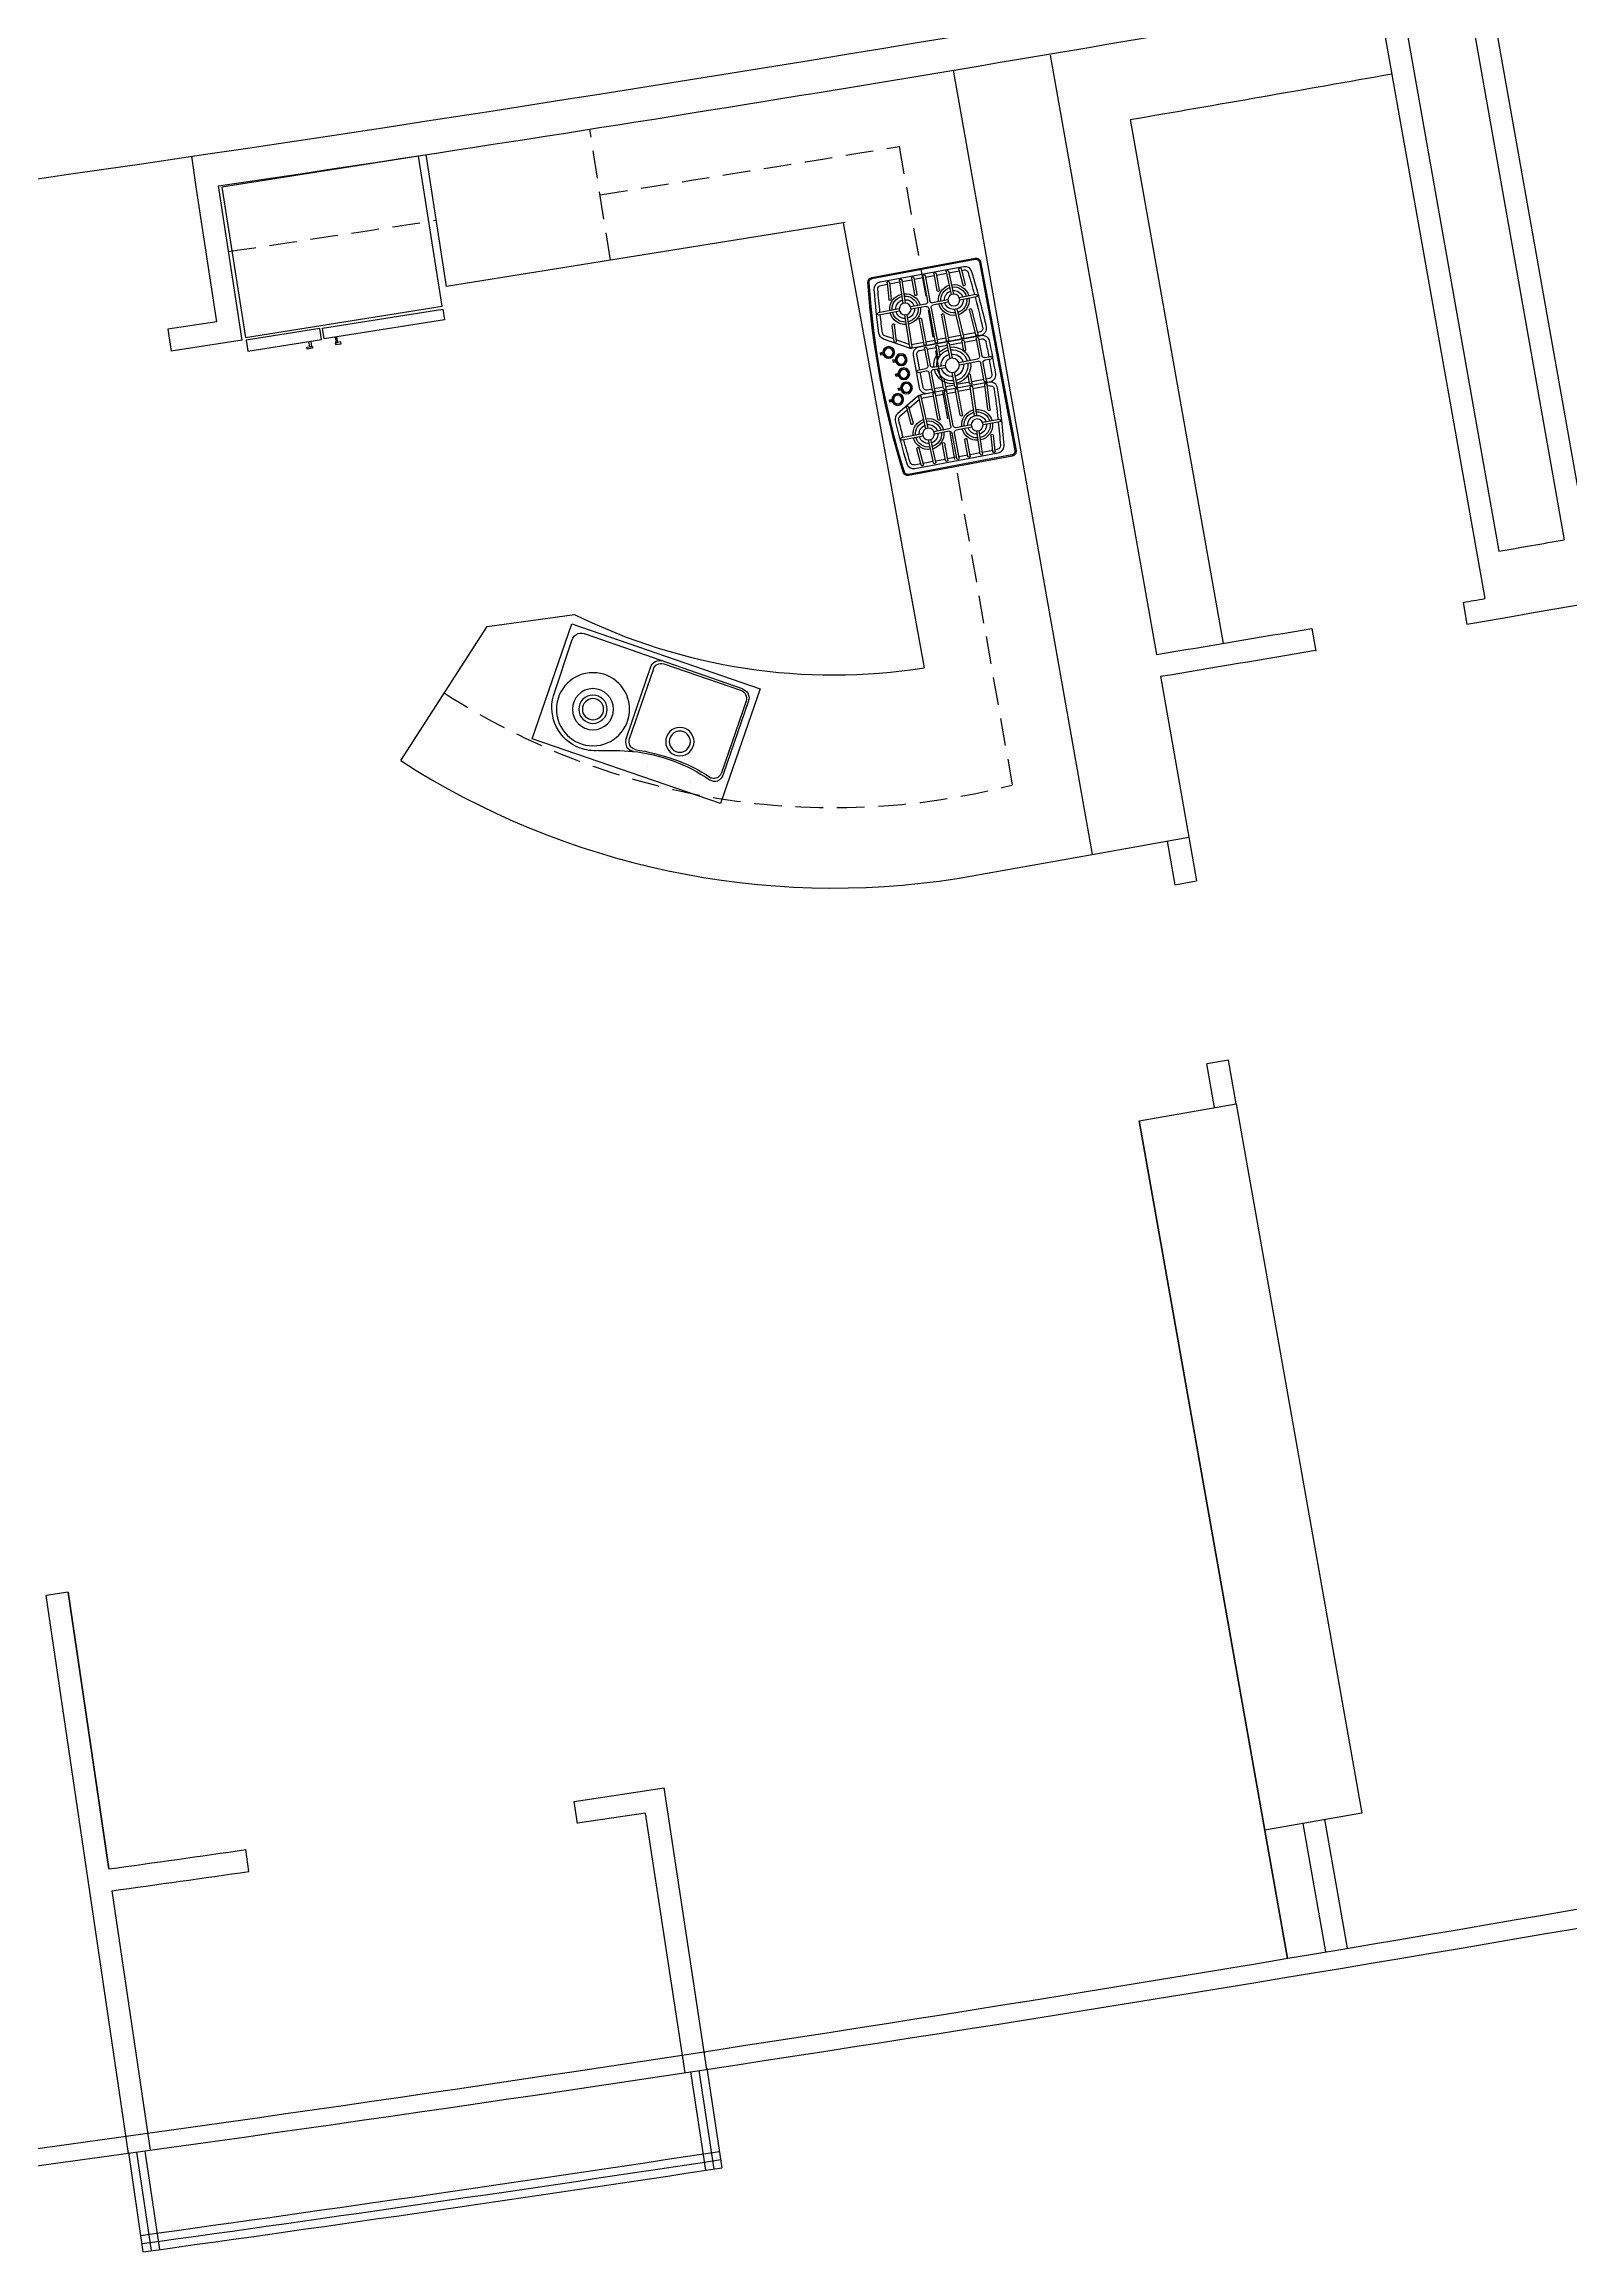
# Model space of a CAD drawing. Header units: inches. Extents: x 343 to 3010, y 5135 to 6248.
# Drawn here: x 1607.6 to 1883.6, y 5285.1 to 5684.2 of the extents above; entities that cross this region are included whole.
import ezdxf

# ---------------------------------------------------------------- set-up
doc = ezdxf.new("R2010")
doc.units = ezdxf.units.IN
doc.header["$LTSCALE"] = 10
doc.header["$MEASUREMENT"] = 0
doc.linetypes.add('DASHED', pattern=[0.75, 0.5, -0.25])
doc.layers.add('app-u4', color=7, linetype='Continuous')
doc.styles.get("Standard").update_dxf_attribs({"font": 'arial.ttf'})

# ---------------------------------------------------------------- blocks, each defined once
blk = doc.blocks.new('fridge')
at = {"color": 1}
for points, elevation in [([(-1899.78, -329.93), (-1899.78, -331.93), (-1921.78, -331.93), (-1921.78, -329.93)], -0.01), ([(-1901.63, -328.61), (-1902.63, -328.61), (-1902.63, -328.93), (-1901.63, -328.93)], -0.02), ([(-1901.78, -329.93), (-1901.78, -328.93), (-1902.1, -328.93), (-1902.1, -329.93)], -0.01), ([(-1899.29, -329.93), (-1899.29, -331.93), (-1885.78, -331.93), (-1885.78, -329.93)], -0.01), ([(-1897.43, -328.61), (-1896.43, -328.61), (-1896.43, -328.93), (-1897.43, -328.93)], -0.02), ([(-1897.29, -329.93), (-1897.29, -328.93), (-1896.96, -328.93), (-1896.96, -329.93)], -0.01), ([(-1885.78, -359.93), (-1885.78, -332.43), (-1921.78, -332.43), (-1921.78, -359.93)], -0.02)]:
    blk.add_lwpolyline(points, close=True, dxfattribs=dict(at, elevation=elevation))
blk = doc.blocks.new('A$C4D583787')
for p, q in [((0, 21.98), (0, 0)), ((36.01, 21.98), (0, 21.98)), ((36.01, 0), (36.01, 21.98)), ((2.35, 19.95), (2.35, 19.95)), ((16.05, 16.05), (16.05, 2.84)), ((16.64, 16.28), (16.64, 2.97)), ((17.23, 19.96), (17.23, 19.96)), ((21.33, 19.96), (21.33, 19.96)), ((25.42, 19.96), (25.42, 19.96)), ((29.67, 19.96), (29.67, 19.96)), ((34.38, 2.93), (34.38, 16.66)), ((34.76, 2.93), (34.76, 16.67)), ((1.12, 13.39), (1.03, 2.85)), ((0, 0), (36.01, 0)), ((3.07, 0.89), (32.75, 1.03)), ((18.09, 1.44), (32.77, 1.42))]:
    blk.add_line(p, q)
for centre, radius in [((8.66, 13.34), 6.61), ((8.66, 13.34), 3.72), ((25.42, 13.77), 2.56), ((8.66, 13.34), 2.56), ((8.66, 13.34), 1.91), ((25.42, 13.77), 1.91)]:
    blk.add_circle(centre, radius)
for centre, radius, start, end in [((8.88, 12.96), 7.77, 90.99, 176.8361), ((8.99, 13.16), 7.57, 66.1056, 91.8117), ((29.89, 65.74), 49.02, 248.6587, 255.8378), ((18.58, 16.16), 2.53, 140.1304, 182.5301), ((17.71, 16.67), 1.54, 76.9285, 133.9141), ((18.36, 16.15), 1.72, 137.3475, 175.611), ((18.09, 16.39), 1.37, 84.7764, 137.3475), ((24.66, 47.13), 29.7, 256.8457, 271.4733), ((25.31, 57.69), 40.56, 259.9368, 270.0782), ((25.32, 45.35), 28.23, 270.0862, 285.4435), ((24.63, 48.1), 30.67, 271.485, 285.5278), ((33.28, 17.07), 1.55, 54.813, 106.4991), ((32.92, 16.78), 1.36, 54.4715, 93.6546), ((32.79, 16.59), 1.6, 2.397, 54.4715), ((32.76, 16.89), 2.01, 353.6673, 45.7261), ((2.8, 2.65), 1.78, 173.4898, 230.5256), ((3.07, 3.66), 2.77, 239.4603, 270.0149), ((17.8, 2.71), 1.75, 175.5853, 268.6905), ((18.05, 2.86), 1.42, 175.3421, 271.514), ((32.85, 3.27), 2.24, 267.6645, 305.8974), ((32.8, 3), 1.58, 268.8065, 357.615), ((32.89, 2.83), 1.88, 312.759, 3.0501)]:
    blk.add_arc(centre, radius, start, end)
at = {"flags": 8}
for tag in ['MATERIAL', 'PRODUCT', 'TRADENAME', 'MODELNUMBER']:
    blk.add_attdef(tag, (18, 10.99), '', height=0.001, dxfattribs=at)
blk = doc.blocks.new('Cooktop')
at = {"color": 1}
for p, q in [((655.42, -564.77), (655.42, -564.77)), ((655.42, -568.03), (655.42, -565.46)), ((656.42, -568.03), (656.42, -565.43)), ((616.87, -570.91), (623.71, -570.45)), ((616.88, -576.38), (626.72, -575.99)), ((616.94, -571.91), (623.64, -571.46)), ((617.54, -570.86), (617.54, -569.79)), ((617.54, -576.35), (617.54, -571.87)), ((628.69, -566.78), (628.69, -573.91)), ((629.69, -566.78), (629.69, -573.91)), ((633.12, -575.74), (645.23, -575.26)), ((634.54, -569.73), (645.17, -569.03)), ((634.71, -570.73), (645.26, -570.02)), ((644.42, -568.04), (644.42, -569.08)), ((644.43, -570.08), (644.43, -575.29)), ((646.79, -569.03), (654.42, -569.03)), ((646.79, -570.03), (654.43, -570.03)), ((646.98, -575.26), (650.52, -575.26)), ((655.43, -579.06), (655.43, -571.03)), ((656.43, -579.12), (656.43, -571.03)), ((664.81, -569.03), (657.42, -569.03)), ((664.81, -570.03), (657.43, -570.03)), ((664.85, -575.26), (661.31, -575.26)), ((677.15, -570.7), (666.6, -570.01)), ((678.74, -575.71), (666.63, -575.25)), ((677.31, -569.71), (666.68, -569.02)), ((667.42, -568.03), (667.42, -569.07)), ((667.43, -570.07), (667.43, -575.28)), ((682.16, -566.75), (682.16, -573.88)), ((683.16, -566.75), (683.16, -573.88)), ((694.97, -576.34), (685.13, -575.96)), ((694.98, -570.87), (688.15, -570.42)), ((694.92, -571.87), (688.21, -571.43)), ((694.31, -570.83), (694.31, -569.75)), ((694.32, -576.32), (694.31, -571.83)), ((616.9, -581.59), (623.96, -581.59)), ((616.9, -582.59), (623.96, -582.59)), ((616.92, -577.38), (626.78, -576.99)), ((617.54, -581.59), (617.54, -577.35)), ((617.54, -586.38), (617.54, -582.59)), ((628.69, -578.79), (628.69, -585.38)), ((629.69, -578.79), (629.69, -585.38)), ((633.14, -576.74), (645.28, -576.26)), ((634.56, -581.59), (645.27, -581.59)), ((634.56, -582.59), (645.28, -582.59)), ((644.43, -576.29), (644.43, -581.59)), ((644.43, -582.59), (644.43, -586.38)), ((646.85, -581.59), (652.81, -581.59)), ((646.85, -582.59), (652.84, -582.59)), ((646.98, -576.26), (650.52, -576.26)), ((655.44, -590.18), (655.43, -584.97)), ((656.44, -590.18), (656.43, -584.91)), ((664.87, -582.59), (658.68, -582.59)), ((664.87, -581.59), (658.7, -581.59)), ((664.85, -576.26), (661.31, -576.26)), ((678.71, -576.71), (666.57, -576.25)), ((677.31, -582.57), (666.58, -582.58)), ((677.31, -581.57), (666.6, -581.58)), ((667.43, -576.28), (667.43, -581.58)), ((667.43, -582.58), (667.43, -586.37)), ((682.17, -578.77), (682.18, -585.36)), ((683.17, -578.77), (683.18, -585.36)), ((694.93, -577.34), (685.08, -576.96)), ((694.96, -581.55), (687.9, -581.56)), ((694.96, -582.55), (687.9, -582.56)), ((694.32, -581.55), (694.32, -577.32)), ((694.33, -586.34), (694.32, -582.55)), ((616.9, -586.38), (627.69, -586.38)), ((616.9, -587.38), (627.69, -587.38)), ((616.9, -591.18), (623.96, -591.18)), ((616.9, -592.18), (623.96, -592.18)), ((617.54, -591.18), (617.54, -587.38)), ((617.54, -596.39), (617.54, -592.18)), ((628.69, -588.38), (628.69, -594.74)), ((629.69, -588.38), (629.69, -594.74)), ((630.69, -586.38), (645.27, -586.38)), ((630.69, -587.38), (645.28, -587.38)), ((634.56, -591.18), (645.27, -591.18)), ((634.56, -592.18), (645.28, -592.18)), ((644.43, -587.38), (644.44, -591.18)), ((644.44, -592.18), (644.44, -597.31)), ((646.85, -586.38), (650.86, -586.38)), ((646.85, -587.38), (651.99, -587.38)), ((646.85, -591.18), (654.44, -591.18)), ((646.85, -592.18), (654.44, -592.18)), ((655.44, -596.61), (655.44, -593.18)), ((656.44, -596.62), (656.44, -593.18)), ((664.87, -591.18), (657.44, -591.18)), ((664.87, -592.18), (657.44, -592.18)), ((664.87, -587.38), (659.53, -587.38)), ((664.87, -586.38), (660.65, -586.38)), ((681.18, -587.36), (666.58, -587.37)), ((677.32, -592.16), (666.59, -592.17)), ((681.18, -586.36), (666.6, -586.37)), ((677.31, -591.16), (666.6, -591.17)), ((667.43, -587.37), (667.44, -591.17)), ((667.44, -592.17), (667.44, -597.3)), ((682.18, -588.36), (682.19, -594.72)), ((683.18, -588.36), (683.19, -594.72)), ((694.96, -586.34), (684.18, -586.35)), ((694.96, -587.34), (684.18, -587.35)), ((694.97, -591.14), (687.91, -591.15)), ((694.97, -592.14), (687.91, -592.15)), ((694.33, -591.14), (694.33, -587.34)), ((694.34, -596.35), (694.33, -592.14)), ((616.89, -602.65), (623.92, -603.2)), ((616.9, -597.37), (626.75, -597.7)), ((616.94, -596.37), (626.74, -596.7)), ((616.97, -601.65), (624, -602.2)), ((617.54, -601.69), (617.54, -597.39)), ((617.54, -605.48), (617.54, -602.7)), ((628.69, -599.63), (628.69, -608.58)), ((629.69, -599.63), (629.69, -608.58)), ((631.59, -597.86), (645.27, -598.32)), ((631.66, -596.87), (645.28, -597.32)), ((641.84, -604.3), (634.8, -603.74)), ((641.92, -603.3), (634.88, -602.75)), ((644.11, -598.29), (641.24, -603.25)), ((680.21, -596.84), (666.59, -597.31)), ((680.29, -597.84), (666.61, -598.31)), ((667.77, -598.27), (670.64, -603.23)), ((669.97, -603.29), (677, -602.73)), ((670.05, -604.28), (677.08, -603.72)), ((682.19, -599.6), (682.2, -608.55)), ((683.19, -599.6), (683.2, -608.55)), ((694.94, -596.33), (685.13, -596.67)), ((694.97, -597.33), (685.13, -597.67)), ((694.92, -601.61), (687.88, -602.17)), ((695, -602.61), (687.96, -603.17)), ((694.34, -601.66), (694.34, -597.35)), ((694.35, -605.44), (694.34, -602.66)), ((640.69, -604.21), (638.69, -607.66)), ((671.2, -604.19), (673.19, -607.64))]:
    blk.add_line(p, q, dxfattribs=at)
for points in [[(698.34, -608.52), (698.34, -564.27, 0.414214), (696.34, -562.27), (615.54, -562.27, 0.414214), (613.54, -564.27), (613.54, -608.62, 0.381435), (615.31, -610.6, 0.057281), (696.57, -610.5, 0.380724)], [(697.84, -608.52), (697.84, -564.27, 0.414214), (696.34, -562.77), (615.54, -562.77, 0.414214), (614.04, -564.27), (614.04, -608.62, 0.381435), (615.37, -610.11, 0.057281), (696.51, -610.01, 0.380724)], [(637.24, -609.91, -0.013142), (618.73, -608.46, -0.38399), (616.04, -605.48), (616.04, -569.79, -0.383444), (618.72, -566.8, -0.016666), (642.81, -565.05, -0.425693), (645.92, -568.04), (645.94, -597.31, -0.131778), (645.54, -598.81), (639.99, -608.41, -0.281855)], [(648.86, -564.86, 0.407689), (645.92, -567.86), (645.94, -594.31, 0.414214), (648.94, -597.31), (662.94, -597.3, 0.414214), (665.94, -594.3), (665.92, -567.81, 0.409349), (662.97, -564.81, 0.009741)], [(674.65, -609.89, 0.013142), (693.16, -608.42, 0.38399), (695.85, -605.44), (695.81, -569.75, 0.383444), (693.13, -566.77, 0.016666), (669.04, -565.03, 0.425693), (665.92, -568.03), (665.94, -597.3, 0.131778), (666.34, -598.8), (671.9, -608.4, 0.281855)]]:
    blk.add_lwpolyline(points, format="xyb", close=True, dxfattribs=at)
for points in [[(655.42, -566.27, 0.004527), (648.89, -566.36, 0.407689), (647.42, -567.86), (647.42, -569.03)], [(664.42, -569.03), (664.42, -567.81, 0.409349), (662.95, -566.31, 0.004521), (656.42, -566.26, 0.004521)], [(647.44, -592.18), (647.44, -594.31, 0.414214), (648.94, -595.81), (655.44, -595.8)], [(656.44, -595.8), (662.94, -595.8, 0.414214), (664.44, -594.3), (664.44, -592.18)]]:
    blk.add_lwpolyline(points, format="xyb", dxfattribs=at)
for points in [[(647.43, -570.03), (647.43, -575.26)], [(664.43, -575.26), (664.43, -570.03)], [(647.43, -576.26), (647.43, -581.59)], [(647.43, -582.59), (647.43, -586.38)], [(664.43, -581.59), (664.43, -576.26)], [(664.43, -586.38), (664.43, -582.59)], [(647.43, -587.38), (647.44, -591.18)], [(664.44, -591.18), (664.43, -587.38)]]:
    blk.add_lwpolyline(points, dxfattribs=at)
for points in [[(645.34, -610.65), (646.38, -610.65), (646.38, -609.7), (645.34, -609.7)], [(645.82, -610.26), (645.95, -610.26), (645.95, -609.7), (645.82, -609.7)], [(649.44, -606.15), (650.48, -606.15), (650.48, -605.19), (649.44, -605.19)], [(649.92, -605.76), (650.05, -605.76), (650.05, -605.19), (649.92, -605.19)], [(655.48, -606.15), (656.53, -606.15), (656.53, -605.19), (655.48, -605.19)], [(655.97, -605.76), (656.1, -605.76), (656.1, -605.19), (655.97, -605.19)], [(661.51, -606.15), (662.56, -606.15), (662.56, -605.19), (661.51, -605.19)], [(661.99, -605.76), (662.13, -605.76), (662.13, -605.19), (661.99, -605.19)], [(665.48, -610.74), (666.53, -610.74), (666.53, -609.79), (665.48, -609.79)], [(665.97, -610.36), (666.1, -610.36), (666.1, -609.79), (665.97, -609.79)]]:
    blk.add_lwpolyline(points, close=True, dxfattribs=at)
for centre, radius in [((629.19, -576.35), 2.49), ((682.67, -576.32), 2.49), ((655.76, -582.02), 2.98), ((629.19, -597.19), 2.49), ((649.96, -602.72), 2.47), ((649.96, -602.72), 1.97), ((649.96, -602.72), 1.85), ((656.01, -602.72), 2.47), ((656.01, -602.72), 1.97), ((656.01, -602.72), 1.85), ((662.03, -602.72), 2.47), ((662.03, -602.72), 1.97), ((662.03, -602.72), 1.85), ((682.69, -597.16), 2.49), ((645.86, -607.22), 2.47), ((645.86, -607.22), 1.97), ((645.86, -607.22), 1.85), ((666.01, -607.32), 2.47), ((666.01, -607.32), 1.97), ((666.01, -607.32), 1.85)]:
    blk.add_circle(centre, radius, dxfattribs=at)
for centre, radius, start, end in [((629.19, -566.78), 0.5, 0, 180), ((657.12, -927.1), 360.83, 92.2646, 94.3603), ((642.92, -568.04), 1.5, 0.02817, 92.2646), ((655.92, -565.46), 0.5, 356.97282, 179.97183), ((668.92, -568.03), 1.5, 87.79174, 180.02817), ((655.08, -927.1), 360.83, 85.69604, 87.79174), ((682.66, -566.75), 0.5, 0.05634, 180.05634), ((616.9, -571.41), 0.5, 93.80195, 273.80195), ((619.04, -569.79), 1.5, 96.08383, 180), ((657.12, -927.1), 360.83, 94.51957, 96.08383), ((629.19, -576.35), 6.49, 94.41608, 178.22125), ((623.67, -570.96), 0.504, 266.37697, 101.22693), ((629.19, -576.35), 5.49, 95.222, 177.48395), ((629.19, -576.35), 3.97, 97.22913, 175.64846), ((629.19, -576.35), 6.49, 6.30472, 85.58392), ((629.19, -576.35), 5.49, 7.04201, 84.778), ((629.19, -576.35), 3.97, 277.22913, 82.77087), ((634.62, -570.23), 0.502, 88.13698, 279.46692), ((645.2, -569.53), 0.5, 273.80195, 93.80195), ((645.24, -575.76), 0.5, 272.26298, 92.26298), ((646.79, -569.53), 0.5, 90, 270), ((646.98, -575.76), 0.5, 90, 270), ((655.76, -582.02), 7.75, 92.42937, 176.83563), ((655.76, -582.02), 6.56, 92.86679, 176.25887), ((650.52, -575.76), 0.5, 270, 90), ((654.42, -568.03), 1, 270, 0.02775), ((654.43, -571.03), 1, 0.02817, 90), ((657.42, -568.03), 1, 180.02817, 270), ((657.43, -571.03), 1, 90, 180.02817), ((655.76, -582.02), 7.75, 3.16437, 85.03002), ((655.76, -582.02), 6.56, 3.74113, 84.11722), ((661.31, -575.76), 0.5, 90, 270), ((664.81, -569.53), 0.5, 270, 90), ((664.85, -575.76), 0.5, 270, 90), ((666.61, -575.75), 0.5, 87.79336, 267.79336), ((666.65, -569.52), 0.5, 86.25439, 266.25439), ((682.67, -576.32), 6.49, 94.47242, 173.75162), ((677.23, -570.21), 0.502, 260.58942, 91.91936), ((682.67, -576.32), 5.49, 95.27834, 173.01433), ((682.67, -576.32), 3.97, 97.28547, 262.82722), ((655.08, -927.1), 360.83, 83.97251, 85.53677), ((682.67, -576.32), 6.49, 1.83509, 85.64026), ((682.67, -576.32), 5.49, 2.57239, 84.83434), ((682.67, -576.32), 3.97, 4.40788, 82.82722), ((688.18, -570.93), 0.504, 78.82941, 273.67937), ((692.81, -569.75), 1.5, 0.05634, 83.97251), ((694.95, -571.37), 0.5, 266.25439, 86.25439), ((616.9, -576.88), 0.5, 92.26298, 272.26298), ((616.9, -582.09), 0.5, 90, 270), ((629.19, -576.35), 6.49, 187.053, 265.58392), ((629.19, -576.35), 5.49, 187.92744, 264.778), ((623.96, -582.09), 0.5, 270, 90), ((629.19, -576.35), 3.97, 190.10614, 262.77087), ((629.19, -576.35), 6.49, 274.41608, 357.47429), ((629.19, -576.35), 5.49, 275.222, 356.59985), ((634.56, -582.09), 0.5, 90, 270.00066), ((645.27, -582.09), 0.5, 270, 90), ((646.85, -582.09), 0.5, 90, 270), ((655.76, -582.02), 7.75, 184.2334, 267.62697), ((655.76, -582.02), 6.56, 185.00582, 267.18955), ((655.76, -582.02), 4.74, 93.95432, 174.82414), ((655.76, -582.02), 4.74, 186.92914, 266.10202), ((655.76, -582.02), 4.74, 5.17586, 81.84234), ((655.76, -582.02), 6.56, 275.93912, 354.99418), ((655.76, -582.02), 4.74, 278.214, 353.07086), ((655.76, -582.02), 7.75, 325.71814, 355.7666), ((664.87, -582.09), 0.5, 270, 90), ((666.6, -582.08), 0.5, 90.05634, 270.05634), ((682.67, -576.32), 6.49, 182.58205, 265.64026), ((682.67, -576.32), 5.49, 183.45649, 264.83434), ((677.31, -582.07), 0.5, 270.05568, 90.05634), ((682.67, -576.32), 3.97, 277.28547, 349.9502), ((682.67, -576.32), 5.49, 275.27834, 352.1289), ((682.67, -576.32), 6.49, 274.47242, 353.00334), ((687.9, -582.06), 0.5, 90.05634, 270.05634), ((694.95, -576.84), 0.5, 267.79336, 87.79336), ((694.96, -582.05), 0.5, 270.05634, 90.05634), ((616.9, -586.88), 0.5, 90, 270), ((616.9, -591.68), 0.5, 90, 270), ((629.19, -597.19), 6.49, 94.41608, 174.52229), ((629.19, -597.19), 5.49, 95.222, 173.87495), ((623.96, -591.68), 0.5, 270, 90), ((629.19, -597.19), 3.97, 97.22913, 172.26414), ((627.69, -585.38), 1, 270, 360), ((627.69, -588.38), 1, 0, 90.00066), ((630.69, -585.38), 1, 180, 270), ((630.69, -588.38), 1, 90.00066, 180), ((629.19, -597.19), 6.49, 1.62301, 85.58392), ((629.19, -597.19), 5.49, 2.27035, 84.778), ((629.19, -597.19), 3.97, 3.88116, 82.77087), ((634.56, -591.68), 0.5, 90, 270.00066), ((645.27, -586.88), 0.5, 270, 90), ((645.27, -591.68), 0.5, 270, 90), ((646.85, -586.88), 0.5, 90, 270), ((646.85, -591.68), 0.5, 90, 270), ((654.44, -590.18), 1, 270, 0.02817), ((654.44, -593.18), 1, 0.02817, 90), ((655.76, -582.02), 7.75, 275.02632, 316.18877), ((657.44, -590.18), 1, 180.02817, 270), ((657.44, -593.18), 1, 90, 180.02817), ((664.87, -586.88), 0.5, 270, 90), ((664.87, -591.68), 0.5, 270, 90), ((666.6, -586.87), 0.5, 90.05634, 270.05634), ((666.61, -591.67), 0.5, 90.05634, 270.05634), ((682.69, -597.16), 6.49, 94.47242, 178.43333), ((682.69, -597.16), 5.49, 95.27834, 177.78599), ((677.32, -591.66), 0.5, 270.05568, 90.05634), ((682.69, -597.16), 3.97, 97.28547, 176.17519), ((681.18, -585.36), 1, 270.05634, 0.05634), ((681.18, -588.36), 1, 0.05634, 90.05568), ((684.18, -585.35), 1, 180.05634, 270.05634), ((684.18, -588.35), 1, 90.05568, 180.05634), ((682.69, -597.16), 6.49, 5.53406, 85.64026), ((682.69, -597.16), 5.49, 6.1814, 84.83434), ((682.69, -597.16), 3.97, 7.7922, 82.82722), ((687.91, -591.65), 0.5, 90.05634, 270.05634), ((694.96, -586.84), 0.5, 270.05634, 90.05634), ((694.97, -591.64), 0.5, 270.05634, 90.05634), ((616.92, -596.87), 0.5, 88.07265, 268.07265), ((616.93, -602.15), 0.5, 85.49622, 265.49622), ((629.19, -597.19), 6.49, 183.35486, 265.58392), ((629.19, -597.19), 5.49, 184.31979, 264.778), ((623.96, -602.7), 0.5, 265.49622, 85.49622), ((629.19, -597.19), 3.97, 186.72547, 262.77087), ((629.19, -597.19), 3.97, 277.22913, 349.42115), ((629.19, -597.19), 5.49, 275.222, 351.82682), ((629.19, -597.19), 6.49, 274.41608, 352.79175), ((634.84, -603.24), 0.5, 85.49622, 265.49622), ((641.88, -603.8), 0.5, 265.49622, 85.49622), ((642.96, -597.23), 1.5, 357.4937, 358.10082), ((645.27, -597.82), 0.5, 268.07265, 88.07265), ((655.94, -596.61), 0.5, 180.02817, 3.02718), ((666.61, -597.81), 0.5, 91.9837, 271.9837), ((668.92, -597.22), 1.5, 181.95552, 182.56264), ((670.01, -603.79), 0.5, 94.56012, 274.56012), ((682.69, -597.16), 6.49, 187.26459, 265.64026), ((677.04, -603.22), 0.5, 274.56012, 94.56012), ((682.69, -597.16), 5.49, 188.22952, 264.83434), ((682.69, -597.16), 3.97, 190.63519, 262.82722), ((682.69, -597.16), 6.49, 274.47242, 356.70148), ((682.69, -597.16), 5.49, 275.27834, 355.73655), ((682.69, -597.16), 3.97, 277.28547, 353.33088), ((687.92, -602.67), 0.5, 94.56012, 274.56012), ((694.96, -602.11), 0.5, 274.56012, 94.56012), ((694.96, -596.83), 0.5, 271.9837, 91.9837), ((619.04, -605.48), 1.5, 180, 264.02517), ((655.5, -257.08), 351.8, 264.02517, 265.62882), ((629.19, -608.58), 0.5, 180, 0), ((655.5, -257.08), 351.8, 265.79214, 267.03688), ((637.39, -606.91), 1.5, 267.03688, 330), ((674.49, -606.89), 1.5, 210.05634, 273.01946), ((656.04, -257.08), 351.8, 273.01946, 274.2642), ((682.7, -608.55), 0.5, 180.05634, 0.05634), ((656.04, -257.08), 351.8, 274.42752, 276.03117), ((692.85, -605.44), 1.5, 276.03117, 0.05634)]:
    blk.add_arc(centre, radius, start, end, dxfattribs=at)

msp = doc.modelspace()

# ---------------------------------------------------------------- linework, layer by layer
for p, q in [((1867.42, 5702.21), (1886.36, 5595.33)), ((1848.77, 5692.8), (1868.06, 5583.99)), ((1852.71, 5693.5), (1870.6, 5592.55)), ((1864.53, 5695.59), (1882.42, 5594.63)), ((1789.5, 5682.25), (1808.71, 5573.88)), ((1771.91, 5679.51), (1797.04, 5537.72)), ((1803.96, 5670.61), (1820.75, 5575.89)), ((1635.15, 5658.01), (1634.28, 5663.95)), ((1680.34, 5640.41), (1676.68, 5664.26)), ((1638.83, 5634.04), (1635.15, 5658.01)), ((1643.39, 5630.69), (1639.11, 5658.6)), ((1752.42, 5651.97), (1680.34, 5640.41)), ((1752.03, 5651.9), (1766.69, 5571.47)), ((1638.83, 5634.04), (1629.93, 5632.68)), ((1629.93, 5632.68), (1630.54, 5628.72)), ((1643.39, 5630.69), (1630.54, 5628.72)), ((1687.69, 5578.94), (1703.5, 5581.11)), ((1864.12, 5583.3), (1864.82, 5579.35)), ((1872.7, 5580.74), (1872.7, 5580.72)), ((1672.05, 5554.71), (1687.69, 5578.94)), ((1836.77, 5578.6), (1837.5, 5574.51)), ((1809.41, 5569.94), (1814.57, 5540.83)), ((1797.04, 5537.72), (1814.57, 5540.83)), ((1810.63, 5540.13), (1812.02, 5532.25)), ((1814.57, 5540.83), (1815.96, 5532.95)), ((1772.66, 5533.4), (1797.04, 5537.72)), ((1812.02, 5532.25), (1815.96, 5532.95)), ((1821.71, 5500.54), (1817.77, 5499.85)), ((1823.1, 5492.67), (1821.71, 5500.54)), ((1819.16, 5491.97), (1817.77, 5499.85)), ((1805.58, 5489.56), (1823.1, 5492.67)), ((1823.1, 5492.67), (1845.83, 5364.41)), ((1805.58, 5489.56), (1832.41, 5338.15)), ((1832.41, 5338.15), (1805.58, 5489.56)), ((1611.91, 5404.36), (1607.95, 5403.77)), ((1619.29, 5354.31), (1611.91, 5404.36)), ((1611.91, 5404.36), (1619.29, 5354.31)), ((1622.83, 5302.9), (1607.95, 5403.77)), ((1703.4, 5366.52), (1719.66, 5368.97)), ((1727.42, 5318.08), (1719.66, 5368.99)), ((1704, 5362.56), (1703.4, 5366.52)), ((1716.31, 5364.43), (1704, 5362.57)), ((1723.47, 5317.48), (1716.31, 5364.43)), ((1845.83, 5364.41), (1828.31, 5361.31)), ((1839.32, 5339.31), (1835.2, 5362.53)), ((1843.26, 5339.97), (1839.14, 5363.23)), ((1644.59, 5353.84), (1644.04, 5357.81)), ((1626.79, 5303.45), (1619.87, 5350.36)), ((1726.93, 5321.27), (1726.97, 5321.04)), ((1724.45, 5317.63), (1727.16, 5299.83)), ((1725.94, 5317.85), (1728.64, 5300.06)), ((1727.38, 5318.32), (1730.12, 5300.28)), ((1622.81, 5303.03), (1625.45, 5285.09)), ((1624.31, 5303.11), (1626.94, 5285.31)), ((1625.8, 5303.31), (1628.42, 5285.53))]:
    msp.add_line(p, q)
at = {"linetype": 'DASHED'}
for p, q in [((1709.96, 5645.16), (1706.23, 5668.86)), ((1762.17, 5665.73), (1782.63, 5550.29))]:
    msp.add_line(p, q, dxfattribs=at)
for centre, radius, start, end in [((573.39, 12858.15), 7272, 276.987832, 280.250161), ((573.39, 12858.15), 7278, 278.420082, 280.092547), ((573.39, 12858.15), 7292.12, 279.715317, 280.092547), ((598.46, 12862.08), 7392, 279.864272, 281.821658), ((598.46, 12862.08), 7380, 279.926079, 280.019243), ((598.46, 12862.08), 7388, 279.864171, 279.895192), ((1750.29, 5675.93), 105.74, 243.7345, 278.9206), ((598.46, 12862.08), 7388, 279.428279, 279.64896), ((598.46, 12862.08), 7392, 279.428616, 279.649177), ((1750.29, 5675.93), 144.28, 237.1612, 278.9206), ((529.51, 13147.21), 7917, 277.048541, 281.891445), ((543.69, 13117.31), 7888.54, 277.060762, 281.966136), ((573.39, 12858.15), 7576.37, 277.934842, 278.123915), ((573.39, 12858.15), 7580.37, 277.934842, 278.123803), ((537.84, 13148.23), 7935, 277.875081, 278.638501), ((537.84, 13148.23), 7936.5, 277.875081, 278.638501), ((537.84, 13148.23), 7938, 277.875081, 278.638501)]:
    msp.add_arc(centre, radius, start, end)
for centre, radius, start, end in [((573.39, 12858.15), 7290, 278.95463, 279.385107), ((573.39, 12858.15), 7290, 278.420575, 278.719237), ((1750.29, 5675.93), 129.74, 237.1612, 284.4332)]:
    msp.add_arc(centre, radius, start, end, dxfattribs=at)

# ---------------------------------------------------------------- block references
at = {"layer": 'app-u4', "rotation": 188.9999999999999}
msp.add_blockref('fridge', (-166.54, 5007.87, 0.02), dxfattribs=at)
at = {"layer": 'app-u4', "xscale": -0.4296020129892119, "yscale": 0.4296020129892119, "zscale": 0.4296020129892119, "rotation": 280.6153155512233}
msp.add_blockref('Cooktop', (2069.43, 5395.33), dxfattribs=at)
at = {"layer": 'app-u4'}
ref = msp.add_blockref('A$C4D583787', (1702.97, 5579.42), dxfattribs=dict(at, xscale=-1, rotation=161))
ref.add_attrib('MATERIAL', 'CAST IRON', (1716.42, 5563.17), dxfattribs={"layer": '0', "height": 0.001, "rotation": 161, "flags": 8})
ref.add_attrib('PRODUCT', 'SINKS', (1716.42, 5563.17), dxfattribs={"layer": '0', "height": 0.001, "rotation": 161, "flags": 8})
ref.add_attrib('TRADENAME', 'CILANTRO', (1716.42, 5563.17), dxfattribs={"layer": '0', "height": 0.001, "rotation": 161, "flags": 8})
ref.add_attrib('MODELNUMBER', 'K-5879-5', (1716.42, 5563.17), dxfattribs={"layer": '0', "height": 0.001, "rotation": 161, "flags": 8})

doc.saveas('drawing.dxf')
